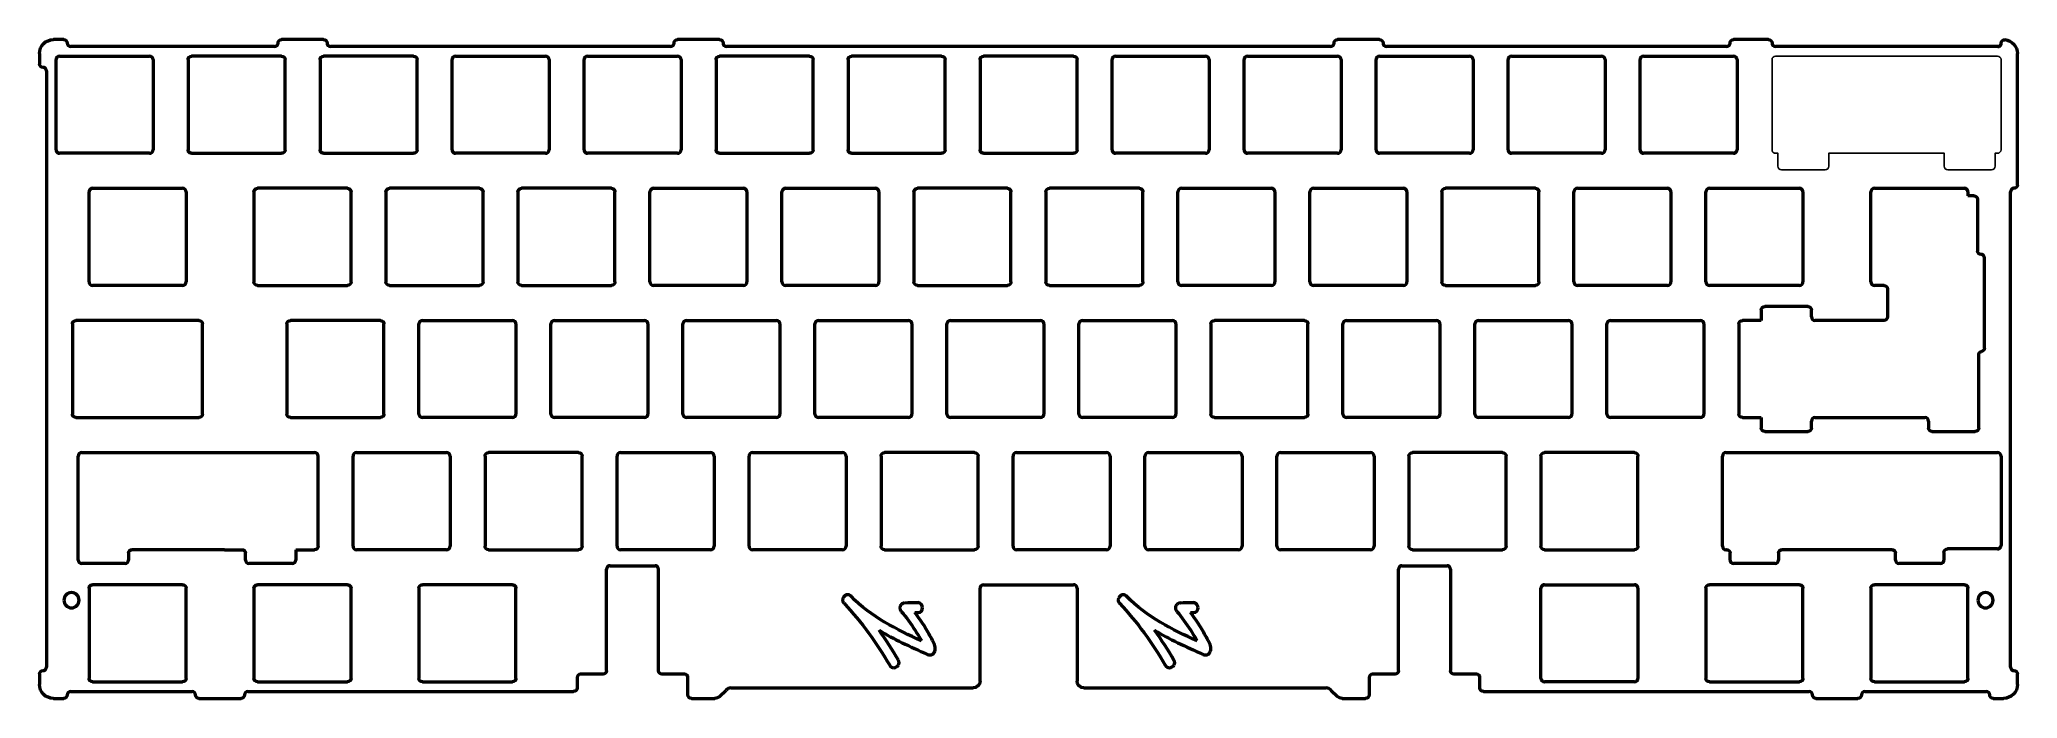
# Model space of a CAD drawing. Header units: millimetres. Extents: x 335 to 620, y 129 to 224.
import ezdxf

# ---------------------------------------------------------------- set-up
doc = ezdxf.new("R2010")
doc.units = ezdxf.units.MM
doc.header["$LTSCALE"] = 0.75
doc.layers.add('Visible', color=7, linetype='Continuous', lineweight=50)
doc.layers.add('默认', color=7, linetype='Continuous', true_color=0x000000)

msp = doc.modelspace()

# ---------------------------------------------------------------- linework, layer by layer
at = {"layer": 'Visible', "extrusion": (0, 0, -1)}
for p, q in [((338.47, 224.06), (336.97, 224.06)), ((368.89, 223.06), (339.47, 223.06)), ((375.96, 224.06), (369.89, 224.06)), ((426.04, 223.06), (376.96, 223.06)), ((433.11, 224.06), (427.04, 224.06)), ((521.29, 223.06), (434.11, 223.06)), ((528.36, 224.06), (522.29, 224.06)), ((578.44, 223.06), (529.36, 223.06)), ((584.5, 224.06), (579.44, 224.06)), ((617.59, 223.05), (585.5, 223.06)), ((334.97, 222.06), (334.97, 220.56)), ((337.35, 208.17), (337.35, 221.17)), ((337.85, 221.67), (350.85, 221.67)), ((351.35, 221.17), (351.35, 208.17)), ((356.4, 221.17), (356.4, 208.17)), ((369.9, 221.67), (356.9, 221.67)), ((370.4, 208.17), (370.4, 221.17)), ((375.45, 221.17), (375.45, 208.17)), ((388.95, 221.67), (375.95, 221.67)), ((389.45, 208.17), (389.45, 221.17)), ((394.5, 208.17), (394.5, 221.17)), ((395, 221.67), (408, 221.67)), ((408.5, 221.17), (408.5, 208.17)), ((413.55, 208.17), (413.55, 221.17)), ((414.05, 221.67), (427.05, 221.67)), ((427.55, 221.17), (427.55, 208.17)), ((432.6, 221.17), (432.6, 208.17)), ((446.1, 221.67), (433.1, 221.67)), ((446.6, 208.17), (446.6, 221.17)), ((451.65, 221.17), (451.65, 208.17)), ((465.15, 221.67), (452.15, 221.67)), ((465.65, 208.17), (465.65, 221.17)), ((470.7, 221.17), (470.7, 208.17)), ((484.2, 221.67), (471.2, 221.67)), ((484.7, 208.17), (484.7, 221.17)), ((489.75, 208.17), (489.75, 221.17)), ((490.25, 221.67), (503.25, 221.67)), ((503.75, 221.17), (503.75, 208.17)), ((508.8, 208.17), (508.8, 221.17)), ((509.3, 221.67), (522.3, 221.67)), ((522.8, 221.17), (522.8, 208.17)), ((527.85, 208.17), (527.85, 221.17)), ((528.35, 221.67), (541.35, 221.67)), ((541.85, 221.17), (541.85, 208.17)), ((546.9, 208.17), (546.9, 221.17)), ((547.4, 221.67), (560.4, 221.67)), ((560.9, 221.17), (560.9, 208.17)), ((565.95, 208.17), (565.95, 221.17)), ((566.45, 221.67), (579.45, 221.67)), ((579.95, 221.17), (579.95, 208.17)), ((620.42, 203.12), (620.42, 222.06)), ((335.97, 219.56), (335.97, 133.58)), ((350.85, 207.67), (337.85, 207.67)), ((356.9, 207.67), (369.9, 207.67)), ((375.95, 207.67), (388.95, 207.67)), ((408, 207.67), (395, 207.67)), ((427.05, 207.67), (414.05, 207.67)), ((433.1, 207.67), (446.1, 207.67)), ((452.15, 207.67), (465.15, 207.67)), ((471.2, 207.67), (484.2, 207.67)), ((503.25, 207.67), (490.25, 207.67)), ((522.3, 207.67), (509.3, 207.67)), ((541.35, 207.67), (528.35, 207.67)), ((560.4, 207.67), (547.4, 207.67)), ((579.45, 207.67), (566.45, 207.67)), ((342.11, 189.12), (342.11, 202.12)), ((342.61, 202.62), (355.61, 202.62)), ((356.11, 202.12), (356.11, 189.12)), ((365.92, 202.12), (365.92, 189.12)), ((379.42, 202.62), (366.42, 202.62)), ((379.92, 189.12), (379.92, 202.12)), ((384.97, 202.12), (384.97, 189.12)), ((398.47, 202.62), (385.47, 202.62)), ((398.97, 189.12), (398.97, 202.12)), ((404.02, 202.12), (404.02, 189.12)), ((417.52, 202.62), (404.52, 202.62)), ((418.02, 189.12), (418.02, 202.12)), ((423.07, 189.12), (423.07, 202.12)), ((423.57, 202.62), (436.57, 202.62)), ((437.07, 202.12), (437.07, 192.14)), ((442.12, 192.14), (442.12, 202.12)), ((442.62, 202.62), (455.62, 202.62)), ((456.12, 202.12), (456.12, 189.12)), ((461.17, 202.12), (461.17, 189.12)), ((474.67, 202.62), (461.67, 202.62)), ((475.17, 189.12), (475.17, 202.12)), ((480.22, 202.12), (480.22, 189.12)), ((493.72, 202.62), (480.72, 202.62)), ((494.22, 189.12), (494.22, 202.12)), ((499.27, 189.12), (499.27, 202.12)), ((499.77, 202.62), (512.77, 202.62)), ((513.27, 202.12), (513.27, 192.14)), ((518.32, 192.14), (518.32, 202.12)), ((518.82, 202.62), (531.82, 202.62)), ((532.32, 202.12), (532.32, 189.12)), ((537.37, 202.12), (537.37, 189.12)), ((550.87, 202.62), (537.87, 202.62)), ((551.37, 189.12), (551.37, 202.12)), ((556.42, 189.12), (556.42, 202.12)), ((556.92, 202.62), (569.92, 202.62)), ((570.42, 202.12), (570.42, 189.12)), ((575.47, 189.12), (575.47, 202.12)), ((575.97, 202.62), (588.97, 202.62)), ((589.47, 202.12), (589.47, 189.12)), ((599.28, 189.12), (599.28, 202.12)), ((599.78, 202.62), (612.78, 202.62)), ((613.28, 202.12), (613.28, 201.53)), ((614.17, 201.53), (613.28, 201.53)), ((614.67, 201.03), (614.67, 193.6)), ((619.42, 133.58), (619.42, 202.12)), ((437.07, 192.14), (437.07, 189.12)), ((442.12, 189.12), (442.12, 192.14)), ((513.27, 192.14), (513.27, 189.12)), ((518.32, 189.12), (518.32, 192.14)), ((615.67, 179.6), (615.67, 192.6)), ((355.61, 188.62), (342.61, 188.62)), ((366.42, 188.62), (379.42, 188.62)), ((385.47, 188.62), (398.47, 188.62)), ((404.52, 188.62), (417.52, 188.62)), ((436.57, 188.62), (423.57, 188.62)), ((455.62, 188.62), (442.62, 188.62)), ((461.67, 188.62), (474.67, 188.62)), ((480.72, 188.62), (493.72, 188.62)), ((512.77, 188.62), (499.77, 188.62)), ((531.82, 188.62), (518.82, 188.62)), ((537.87, 188.62), (550.87, 188.62)), ((569.92, 188.62), (556.92, 188.62)), ((588.97, 188.62), (575.97, 188.62)), ((601.17, 188.62), (599.78, 188.62)), ((590.2, 185.57), (583.95, 185.57)), ((601.67, 188.12), (601.67, 184.07)), ((339.71, 183.07), (339.71, 170.07)), ((357.99, 183.57), (340.21, 183.57)), ((358.49, 170.07), (358.49, 183.07)), ((370.68, 183.07), (370.68, 170.07)), ((384.18, 183.57), (371.18, 183.57)), ((384.68, 170.07), (384.68, 183.07)), ((389.73, 170.07), (389.73, 183.07)), ((390.23, 183.57), (403.23, 183.57)), ((403.73, 183.07), (403.73, 170.07)), ((408.78, 170.07), (408.78, 183.07)), ((409.28, 183.57), (422.28, 183.57)), ((422.78, 183.07), (422.78, 170.07)), ((427.83, 170.07), (427.83, 183.07)), ((428.33, 183.57), (441.33, 183.57)), ((441.83, 183.07), (441.83, 170.07)), ((446.88, 170.07), (446.88, 183.07)), ((447.38, 183.57), (460.38, 183.57)), ((460.88, 183.07), (460.88, 170.07)), ((465.93, 170.07), (465.93, 183.07)), ((466.43, 183.57), (479.43, 183.57)), ((479.93, 183.07), (479.93, 170.07)), ((484.98, 170.07), (484.98, 183.07)), ((485.48, 183.57), (498.48, 183.57)), ((498.98, 183.07), (498.98, 170.07)), ((504.03, 183.07), (504.03, 170.07)), ((517.53, 183.57), (504.53, 183.57)), ((518.03, 170.07), (518.03, 183.07)), ((523.08, 170.07), (523.08, 183.07)), ((523.58, 183.57), (536.58, 183.57)), ((537.08, 183.07), (537.08, 170.07)), ((542.13, 170.07), (542.13, 183.07)), ((542.63, 183.57), (555.63, 183.57)), ((556.13, 183.07), (556.13, 170.07)), ((561.18, 170.07), (561.18, 183.07)), ((561.68, 183.57), (574.68, 183.57)), ((575.18, 183.07), (575.18, 170.07)), ((580.23, 183.07), (580.23, 170.07)), ((583.45, 183.57), (580.73, 183.57)), ((583.45, 185.07), (583.45, 183.57)), ((590.7, 184.07), (590.7, 185.07)), ((601.17, 183.57), (591.2, 183.57)), ((614.83, 168.07), (614.83, 178.61)), ((340.21, 169.57), (357.99, 169.57)), ((371.18, 169.57), (384.18, 169.57)), ((403.23, 169.57), (390.23, 169.57)), ((422.28, 169.57), (409.28, 169.57)), ((441.33, 169.57), (428.33, 169.57)), ((460.38, 169.57), (447.38, 169.57)), ((479.43, 169.57), (466.43, 169.57)), ((498.48, 169.57), (485.48, 169.57)), ((504.53, 169.57), (517.53, 169.57)), ((536.58, 169.57), (523.58, 169.57)), ((555.63, 169.57), (542.63, 169.57)), ((574.68, 169.57), (561.68, 169.57)), ((580.73, 169.57), (583.45, 169.57)), ((583.45, 169.57), (583.45, 168.07)), ((590.7, 168.07), (590.7, 169.07)), ((591.19, 169.57), (593.73, 169.57)), ((593.74, 169.57), (607.08, 169.57)), ((607.58, 169.07), (607.58, 168.07)), ((583.95, 167.57), (590.2, 167.57)), ((608.08, 167.57), (614.33, 167.57)), ((340.56, 149.02), (340.56, 164.02)), ((341.06, 164.52), (374.66, 164.52)), ((375.16, 153.91), (375.16, 164.02)), ((380.21, 153.91), (380.21, 164.02)), ((380.71, 164.52), (393.71, 164.52)), ((394.21, 164.02), (394.21, 151.02)), ((399.26, 164.02), (399.26, 151.02)), ((412.76, 164.52), (399.76, 164.52)), ((413.26, 151.02), (413.26, 164.02)), ((418.31, 151.02), (418.31, 164.02)), ((418.81, 164.52), (431.81, 164.52)), ((432.31, 164.02), (432.31, 154.61)), ((437.36, 154.61), (437.36, 164.02)), ((437.86, 164.52), (450.86, 164.52)), ((451.36, 164.02), (451.36, 151.02)), ((456.41, 164.02), (456.41, 151.02)), ((469.91, 164.52), (456.91, 164.52)), ((470.41, 151.02), (470.41, 164.02)), ((475.46, 151.02), (475.46, 164.02)), ((475.96, 164.52), (488.96, 164.52)), ((489.46, 164.02), (489.46, 151.02)), ((494.51, 151.02), (494.51, 164.02)), ((495.01, 164.52), (508.01, 164.52)), ((508.51, 164.02), (508.51, 154.61)), ((513.56, 154.61), (513.56, 164.02)), ((514.06, 164.52), (527.06, 164.52)), ((527.56, 164.02), (527.56, 151.02)), ((532.61, 164.02), (532.61, 151.02)), ((546.11, 164.52), (533.11, 164.52)), ((546.61, 151.02), (546.61, 164.02)), ((551.66, 164.02), (551.66, 151.02)), ((565.16, 164.52), (552.16, 164.52)), ((565.66, 151.02), (565.66, 164.02)), ((577.85, 151.02), (577.85, 164.02)), ((578.35, 164.52), (617.55, 164.52)), ((618.05, 164.02), (618.05, 151.12)), ((432.31, 154.61), (432.31, 151.02)), ((437.36, 151.02), (437.36, 154.61)), ((508.51, 154.61), (508.51, 151.02)), ((513.56, 151.02), (513.56, 154.61)), ((375.16, 151.02), (375.16, 153.91)), ((380.21, 151.02), (380.21, 153.91)), ((347.31, 148.52), (341.06, 148.52)), ((347.81, 150.02), (347.81, 149.02)), ((361.65, 150.52), (348.31, 150.52)), ((361.66, 150.52), (364.2, 150.52)), ((364.69, 149.02), (364.69, 150.02)), ((371.44, 148.52), (365.19, 148.52)), ((371.94, 150.52), (371.94, 149.02)), ((371.94, 150.52), (374.66, 150.52)), ((393.71, 150.52), (380.71, 150.52)), ((399.76, 150.52), (412.76, 150.52)), ((431.81, 150.52), (418.81, 150.52)), ((450.86, 150.52), (437.86, 150.52)), ((456.91, 150.52), (469.91, 150.52)), ((488.96, 150.52), (475.96, 150.52)), ((508.01, 150.52), (495.01, 150.52)), ((527.06, 150.52), (514.06, 150.52)), ((533.11, 150.52), (546.11, 150.52)), ((552.16, 150.52), (565.16, 150.52)), ((578.44, 150.52), (578.35, 150.52)), ((578.94, 149.02), (578.94, 150.02)), ((585.44, 148.52), (579.44, 148.52)), ((585.94, 150.02), (585.94, 149.02)), ((602.32, 150.52), (586.44, 150.52)), ((602.82, 149.02), (602.82, 150.02)), ((609.32, 148.52), (603.32, 148.52)), ((609.82, 150.12), (609.82, 149.02)), ((617.55, 150.62), (610.32, 150.62)), ((416.8, 133.08), (416.8, 147.71)), ((417.3, 148.21), (423.8, 148.21)), ((424.3, 133.08), (424.3, 147.71)), ((531.1, 133.08), (531.1, 147.71)), ((531.6, 148.21), (538.1, 148.21)), ((538.6, 147.71), (538.6, 133.08)), ((342.11, 144.97), (342.11, 131.97)), ((355.61, 145.47), (342.61, 145.47)), ((356.11, 131.97), (356.11, 144.97)), ((365.92, 144.97), (365.92, 131.97)), ((379.42, 145.47), (366.42, 145.47)), ((379.92, 131.97), (379.92, 144.97)), ((389.73, 144.97), (389.73, 131.97)), ((403.23, 145.47), (390.23, 145.47)), ((403.73, 131.97), (403.73, 144.97)), ((470.7, 131.58), (470.7, 144.97)), ((471.19, 145.47), (484.2, 145.47)), ((484.7, 144.97), (484.7, 131.58)), ((551.66, 131.97), (551.66, 144.97)), ((552.16, 145.47), (565.16, 145.47)), ((565.66, 144.97), (565.66, 131.97)), ((575.47, 144.97), (575.47, 131.97)), ((588.97, 145.47), (575.97, 145.47)), ((589.47, 131.97), (589.47, 144.97)), ((599.28, 144.97), (599.28, 131.97)), ((612.78, 145.47), (599.78, 145.47)), ((613.28, 131.97), (613.28, 144.97)), ((461.71, 141.46), (461.76, 141.45)), ((501.48, 141.46), (501.53, 141.45)), ((334.97, 132.58), (334.97, 131.08)), ((342.61, 131.47), (355.61, 131.47)), ((366.42, 131.47), (379.42, 131.47)), ((390.23, 131.47), (403.23, 131.47)), ((412.55, 132.08), (412.55, 130.58)), ((416.3, 132.58), (413.05, 132.58)), ((428.05, 132.58), (424.8, 132.58)), ((428.55, 129.58), (428.55, 132.08)), ((526.85, 132.08), (526.85, 129.58)), ((530.6, 132.58), (527.35, 132.58)), ((542.35, 132.58), (539.1, 132.58)), ((542.85, 130.58), (542.85, 132.08)), ((552.14, 131.47), (552.16, 131.47)), ((565.16, 131.47), (552.16, 131.47)), ((552.16, 131.47), (552.16, 131.47)), ((575.97, 131.47), (588.97, 131.47)), ((599.78, 131.47), (612.78, 131.47)), ((620.42, 131.08), (620.42, 132.58)), ((336.97, 129.08), (338.47, 129.08)), ((339.47, 130.08), (356.98, 130.08)), ((357.98, 129.08), (364.05, 129.08)), ((365.05, 130.08), (412.05, 130.08)), ((429.05, 129.08), (432.42, 129.08)), ((433.12, 129.37), (434.04, 130.29)), ((434.75, 130.58), (469.7, 130.58)), ((485.7, 130.58), (520.65, 130.58)), ((521.35, 130.29), (522.27, 129.37)), ((522.98, 129.08), (526.35, 129.08)), ((543.35, 130.08), (590.34, 130.08)), ((591.34, 129.08), (597.41, 129.08)), ((598.41, 130.08), (615.92, 130.08)), ((616.92, 129.08), (618.42, 129.08))]:
    msp.add_line(p, q, dxfattribs=at)
for centre in [(-339.58, 143.23), (-615.81, 143.23)]:
    msp.add_circle(centre, 1.1, dxfattribs=at)
for centre, radius, start, end in [((-336.97, 222.06), 2, 0, 90), ((-338.47, 223.56), 0.5, 90, 180), ((-369.89, 223.56), 0.5, 0, 90), ((-375.96, 223.56), 0.5, 90, 180), ((-427.04, 223.56), 0.5, 0, 90), ((-433.11, 223.56), 0.5, 90, 180), ((-522.29, 223.56), 0.5, 0, 90), ((-528.36, 223.56), 0.5, 90, 180), ((-579.44, 223.56), 0.5, 0, 90), ((-584.5, 223.56), 0.5, 90, 180), ((-618.59, 223.55), 0.5, 0, 90), ((-618.42, 222.06), 2, 94.7802, 180), ((-335.47, 220.56), 0.5, 270, 0), ((-356.9, 221.17), 0.5, 0, 90), ((-369.9, 221.17), 0.5, 90, 180), ((-375.95, 221.17), 0.5, 0, 90), ((-388.95, 221.17), 0.5, 90, 180), ((-433.1, 221.17), 0.5, 0, 90), ((-446.1, 221.17), 0.5, 90, 180), ((-452.15, 221.17), 0.5, 0, 90), ((-465.15, 221.17), 0.5, 90, 180), ((-471.2, 221.17), 0.5, 0, 90), ((-484.2, 221.17), 0.5, 90, 180), ((-356.9, 208.17), 0.5, 270, 0), ((-369.9, 208.17), 0.5, 180, 270), ((-375.95, 208.17), 0.5, 270, 0), ((-388.95, 208.17), 0.5, 180, 270), ((-433.1, 208.17), 0.5, 270, 0), ((-446.1, 208.17), 0.5, 180, 270), ((-452.15, 208.17), 0.5, 270, 0), ((-465.15, 208.17), 0.5, 180, 270), ((-471.2, 208.17), 0.5, 270, 0), ((-484.2, 208.17), 0.5, 180, 270), ((-619.92, 203.12), 0.5, 180, 270), ((-366.42, 202.12), 0.5, 0, 90), ((-379.42, 202.12), 0.5, 90, 180), ((-385.47, 202.12), 0.5, 0, 90), ((-398.47, 202.12), 0.5, 90, 180), ((-404.52, 202.12), 0.5, 0, 90), ((-417.52, 202.12), 0.5, 90, 180), ((-461.67, 202.12), 0.5, 0, 90), ((-474.67, 202.12), 0.5, 90, 180), ((-480.72, 202.12), 0.5, 0, 90), ((-493.72, 202.12), 0.5, 90, 180), ((-537.87, 202.12), 0.5, 0, 90), ((-550.87, 202.12), 0.5, 90, 180), ((-614.17, 201.03), 0.5, 90, 180), ((-615.17, 193.6), 0.5, 270, 0), ((-366.42, 189.12), 0.5, 270, 0), ((-379.42, 189.12), 0.5, 180, 270), ((-385.47, 189.12), 0.5, 270, 0), ((-398.47, 189.12), 0.5, 180, 270), ((-404.52, 189.12), 0.5, 270, 0), ((-417.52, 189.12), 0.5, 180, 270), ((-461.67, 189.12), 0.5, 270, 0), ((-474.67, 189.12), 0.5, 180, 270), ((-480.72, 189.12), 0.5, 270, 0), ((-493.72, 189.12), 0.5, 180, 270), ((-537.87, 189.12), 0.5, 270, 0), ((-550.87, 189.12), 0.5, 180, 270), ((-601.17, 188.12), 0.5, 90, 180), ((-583.95, 185.07), 0.5, 0, 90), ((-590.2, 185.07), 0.5, 90, 180), ((-340.21, 183.07), 0.5, 0, 90), ((-357.99, 183.07), 0.5, 90, 180), ((-371.18, 183.07), 0.5, 0, 90), ((-384.18, 183.07), 0.5, 90, 180), ((-504.53, 183.07), 0.5, 0, 90), ((-517.53, 183.07), 0.5, 90, 180), ((-580.73, 183.07), 0.5, 0, 90), ((-601.17, 184.07), 0.5, 180, 270), ((-615.33, 178.61), 0.5, 0, 80.6191), ((-615.17, 179.6), 0.5, 180, 260.6191), ((-340.21, 170.07), 0.5, 270, 0), ((-357.99, 170.07), 0.5, 180, 270), ((-371.18, 170.07), 0.5, 270, 0), ((-384.18, 170.07), 0.5, 180, 270), ((-504.53, 170.07), 0.5, 270, 0), ((-517.53, 170.07), 0.5, 180, 270), ((-580.73, 170.07), 0.5, 270, 0), ((-593.73, 170.07), 0.5, 269.0018, 270), ((-583.95, 168.07), 0.5, 270, 0), ((-590.2, 168.07), 0.5, 180, 270), ((-608.08, 168.07), 0.5, 270, 0), ((-614.33, 168.07), 0.5, 180, 270), ((-399.76, 164.02), 0.5, 0, 90), ((-412.76, 164.02), 0.5, 90, 180), ((-456.91, 164.02), 0.5, 0, 90), ((-469.91, 164.02), 0.5, 90, 180), ((-533.11, 164.02), 0.5, 0, 90), ((-546.11, 164.02), 0.5, 90, 180), ((-552.16, 164.02), 0.5, 0, 90), ((-565.16, 164.02), 0.5, 90, 180), ((-348.31, 150.02), 0.5, 0, 90), ((-361.66, 151.02), 0.5, 270, 270.9982), ((-364.19, 150.02), 0.5, 90.9982, 180), ((-374.66, 151.02), 0.5, 180, 270), ((-399.76, 151.02), 0.5, 270, 0), ((-412.76, 151.02), 0.5, 180, 270), ((-456.91, 151.02), 0.5, 270, 0), ((-469.91, 151.02), 0.5, 180, 270), ((-533.11, 151.02), 0.5, 270, 0), ((-546.11, 151.02), 0.5, 180, 270), ((-552.16, 151.02), 0.5, 270, 0), ((-565.16, 151.02), 0.5, 180, 270), ((-578.44, 150.02), 0.5, 90, 180), ((-586.44, 150.02), 0.5, 0, 90), ((-602.32, 150.02), 0.5, 90, 180), ((-610.32, 150.12), 0.5, 0, 90), ((-342.61, 144.97), 0.5, 0, 90), ((-355.61, 144.97), 0.5, 90, 180), ((-366.42, 144.97), 0.5, 0, 90), ((-379.42, 144.97), 0.5, 90, 180), ((-390.23, 144.97), 0.5, 0, 90), ((-403.23, 144.97), 0.5, 90, 180), ((-461.1, 131.22), 11.69, 83.8291, 93.024), ((-500.87, 131.22), 11.69, 83.8291, 93.024), ((-575.97, 144.97), 0.5, 0, 90), ((-588.97, 144.97), 0.5, 90, 180), ((-599.78, 144.97), 0.5, 0, 90), ((-612.78, 144.97), 0.5, 90, 180), ((-468.24, 141.3), 7.15, 326.6673, 329.1348), ((-508.01, 141.3), 7.15, 326.6673, 329.1348), ((-335.47, 132.58), 0.5, 0, 90), ((-342.61, 131.97), 0.5, 270, 0), ((-355.61, 131.97), 0.5, 180, 270), ((-366.42, 131.97), 0.5, 270, 0), ((-379.42, 131.97), 0.5, 180, 270), ((-390.23, 131.97), 0.5, 270, 0), ((-403.23, 131.97), 0.5, 180, 270), ((-416.3, 133.08), 0.5, 180, 270), ((-424.8, 133.08), 0.5, 270, 0), ((-469.7, 131.58), 1, 180, 270), ((-485.7, 131.58), 1, 270, 0), ((-530.6, 133.08), 0.5, 180, 270), ((-539.1, 133.08), 0.5, 270, 0), ((-575.97, 131.97), 0.5, 270, 0), ((-588.97, 131.97), 0.5, 180, 270), ((-599.78, 131.97), 0.5, 270, 0), ((-612.78, 131.97), 0.5, 180, 270), ((-619.92, 132.58), 0.5, 90, 180), ((-336.97, 131.08), 2, 270, 0), ((-338.47, 129.58), 0.5, 180, 270), ((-357.98, 129.58), 0.5, 270, 0), ((-364.05, 129.58), 0.5, 180, 270), ((-412.05, 130.58), 0.5, 180, 270), ((-429.05, 129.58), 0.5, 270, 0), ((-432.42, 130.08), 1, 225, 270), ((-522.98, 130.08), 1, 270, 315), ((-526.35, 129.58), 0.5, 180, 270), ((-543.35, 130.58), 0.5, 270, 0), ((-591.34, 129.58), 0.5, 270, 0), ((-597.41, 129.58), 0.5, 180, 270), ((-616.92, 129.58), 0.5, 270, 0), ((-618.42, 131.08), 2, 180, 270)]:
    msp.add_arc(centre, radius, start, end, dxfattribs=at)
at = {"layer": 'Visible'}
for centre, radius, start, end in [((339.47, 223.56), 0.5, 180, 270), ((368.89, 223.56), 0.5, 270, 0), ((376.96, 223.56), 0.5, 180, 270), ((426.04, 223.56), 0.5, 270, 0), ((434.11, 223.56), 0.5, 180, 270), ((521.29, 223.56), 0.5, 270, 0), ((529.36, 223.56), 0.5, 180, 270), ((578.44, 223.56), 0.5, 270, 0), ((585.5, 223.56), 0.5, 180, 270), ((617.59, 223.55), 0.5, 270, 0), ((335.47, 219.56), 0.5, 0, 90), ((337.85, 221.17), 0.5, 90, 180), ((350.85, 221.17), 0.5, 0, 90), ((395, 221.17), 0.5, 90, 180), ((408, 221.17), 0.5, 0, 90), ((414.05, 221.17), 0.5, 90, 180), ((427.05, 221.17), 0.5, 0, 90), ((490.25, 221.17), 0.5, 90, 180), ((503.25, 221.17), 0.5, 0, 90), ((509.3, 221.17), 0.5, 90, 180), ((522.3, 221.17), 0.5, 0, 90), ((528.35, 221.17), 0.5, 90, 180), ((541.35, 221.17), 0.5, 0, 90), ((547.4, 221.17), 0.5, 90, 180), ((560.4, 221.17), 0.5, 0, 90), ((566.45, 221.17), 0.5, 90, 180), ((579.45, 221.17), 0.5, 0, 90), ((337.85, 208.17), 0.5, 180, 270), ((350.85, 208.17), 0.5, 270, 0), ((395, 208.17), 0.5, 180, 270), ((408, 208.17), 0.5, 270, 0), ((414.05, 208.17), 0.5, 180, 270), ((427.05, 208.17), 0.5, 270, 0), ((490.25, 208.17), 0.5, 180, 270), ((503.25, 208.17), 0.5, 270, 0), ((509.3, 208.17), 0.5, 180, 270), ((522.3, 208.17), 0.5, 270, 0), ((528.35, 208.17), 0.5, 180, 270), ((541.35, 208.17), 0.5, 270, 0), ((547.4, 208.17), 0.5, 180, 270), ((560.4, 208.17), 0.5, 270, 0), ((566.45, 208.17), 0.5, 180, 270), ((579.45, 208.17), 0.5, 270, 0), ((342.61, 202.12), 0.5, 90, 180), ((355.61, 202.12), 0.5, 0, 90), ((423.57, 202.12), 0.5, 90, 180), ((436.57, 202.12), 0.5, 0, 90), ((442.62, 202.12), 0.5, 90, 180), ((455.62, 202.12), 0.5, 0, 90), ((499.77, 202.12), 0.5, 90, 180), ((512.77, 202.12), 0.5, 0, 90), ((518.82, 202.12), 0.5, 90, 180), ((531.82, 202.12), 0.5, 0, 90), ((556.92, 202.12), 0.5, 90, 180), ((569.92, 202.12), 0.5, 0, 90), ((575.97, 202.12), 0.5, 90, 180), ((588.97, 202.12), 0.5, 0, 90), ((599.78, 202.12), 0.5, 90, 180), ((612.78, 202.12), 0.5, 0, 90), ((619.92, 202.12), 0.5, 90, 180), ((615.17, 192.6), 0.5, 0, 90), ((342.61, 189.12), 0.5, 180, 270), ((355.61, 189.12), 0.5, 270, 0), ((423.57, 189.12), 0.5, 180, 270), ((436.57, 189.12), 0.5, 270, 0), ((442.62, 189.12), 0.5, 180, 270), ((455.62, 189.12), 0.5, 270, 0), ((499.77, 189.12), 0.5, 180, 270), ((512.77, 189.12), 0.5, 270, 0), ((518.82, 189.12), 0.5, 180, 270), ((531.82, 189.12), 0.5, 270, 0), ((556.92, 189.12), 0.5, 180, 270), ((569.92, 189.12), 0.5, 270, 0), ((575.97, 189.12), 0.5, 180, 270), ((588.97, 189.12), 0.5, 270, 0), ((599.78, 189.12), 0.5, 180, 270), ((390.23, 183.07), 0.5, 90, 180), ((403.23, 183.07), 0.5, 0, 90), ((409.28, 183.07), 0.5, 90, 180), ((422.28, 183.07), 0.5, 0, 90), ((428.33, 183.07), 0.5, 90, 180), ((441.33, 183.07), 0.5, 0, 90), ((447.38, 183.07), 0.5, 90, 180), ((460.38, 183.07), 0.5, 0, 90), ((466.43, 183.07), 0.5, 90, 180), ((479.43, 183.07), 0.5, 0, 90), ((485.48, 183.07), 0.5, 90, 180), ((498.48, 183.07), 0.5, 0, 90), ((523.58, 183.07), 0.5, 90, 180), ((536.58, 183.07), 0.5, 0, 90), ((542.63, 183.07), 0.5, 90, 180), ((555.63, 183.07), 0.5, 0, 90), ((561.68, 183.07), 0.5, 90, 180), ((574.68, 183.07), 0.5, 0, 90), ((591.2, 184.07), 0.5, 180, 270), ((390.23, 170.07), 0.5, 180, 270), ((403.23, 170.07), 0.5, 270, 0), ((409.28, 170.07), 0.5, 180, 270), ((422.28, 170.07), 0.5, 270, 0), ((428.33, 170.07), 0.5, 180, 270), ((441.33, 170.07), 0.5, 270, 0), ((447.38, 170.07), 0.5, 180, 270), ((460.38, 170.07), 0.5, 270, 0), ((466.43, 170.07), 0.5, 180, 270), ((479.43, 170.07), 0.5, 270, 0), ((485.48, 170.07), 0.5, 180, 270), ((498.48, 170.07), 0.5, 270, 0), ((523.58, 170.07), 0.5, 180, 270), ((536.58, 170.07), 0.5, 270, 0), ((542.63, 170.07), 0.5, 180, 270), ((555.63, 170.07), 0.5, 270, 0), ((561.68, 170.07), 0.5, 180, 270), ((574.68, 170.07), 0.5, 270, 0), ((591.2, 169.07), 0.5, 90.9982, 180), ((607.08, 169.07), 0.5, 0, 90), ((341.06, 164.02), 0.5, 90, 180), ((374.66, 164.02), 0.5, 0, 90), ((380.71, 164.02), 0.5, 90, 180), ((393.71, 164.02), 0.5, 0, 90), ((418.81, 164.02), 0.5, 90, 180), ((431.81, 164.02), 0.5, 0, 90), ((437.86, 164.02), 0.5, 90, 180), ((450.86, 164.02), 0.5, 0, 90), ((475.96, 164.02), 0.5, 90, 180), ((488.96, 164.02), 0.5, 0, 90), ((495.01, 164.02), 0.5, 90, 180), ((508.01, 164.02), 0.5, 0, 90), ((514.06, 164.02), 0.5, 90, 180), ((527.06, 164.02), 0.5, 0, 90), ((578.35, 164.02), 0.5, 90, 180), ((617.55, 164.02), 0.5, 0, 90), ((341.06, 149.02), 0.5, 180, 270), ((347.31, 149.02), 0.5, 270, 0), ((365.19, 149.02), 0.5, 180, 270), ((371.44, 149.02), 0.5, 270, 0), ((380.71, 151.02), 0.5, 180, 270), ((393.71, 151.02), 0.5, 270, 0), ((418.81, 151.02), 0.5, 180, 270), ((431.81, 151.02), 0.5, 270, 0), ((437.86, 151.02), 0.5, 180, 270), ((450.86, 151.02), 0.5, 270, 0), ((475.96, 151.02), 0.5, 180, 270), ((488.96, 151.02), 0.5, 270, 0), ((495.01, 151.02), 0.5, 180, 270), ((508.01, 151.02), 0.5, 270, 0), ((514.06, 151.02), 0.5, 180, 270), ((527.06, 151.02), 0.5, 270, 0), ((578.35, 151.02), 0.5, 180, 270), ((579.44, 149.02), 0.5, 180, 270), ((585.44, 149.02), 0.5, 270, 0), ((603.32, 149.02), 0.5, 180, 270), ((609.32, 149.02), 0.5, 270, 0), ((617.55, 151.12), 0.5, 270, 0), ((417.3, 147.71), 0.5, 90, 180), ((423.8, 147.71), 0.5, 0, 90), ((531.6, 147.71), 0.5, 90, 180), ((538.1, 147.71), 0.5, 0, 90), ((471.2, 144.97), 0.5, 90.9741, 180), ((484.2, 144.97), 0.5, 0, 90), ((552.16, 144.97), 0.5, 90, 180), ((565.16, 144.97), 0.5, 0, 90), ((335.47, 133.58), 0.5, 270, 0), ((413.05, 132.08), 0.5, 90, 180), ((428.05, 132.08), 0.5, 0, 90), ((527.35, 132.08), 0.5, 90, 180), ((542.35, 132.08), 0.5, 0, 90), ((552.16, 131.97), 0.5, 180, 270), ((552.16, 131.97), 0.5, 267.6427, 270), ((565.16, 131.97), 0.5, 270, 0), ((619.92, 133.58), 0.5, 180, 270), ((339.47, 129.58), 0.5, 90, 180), ((356.98, 129.58), 0.5, 0, 90), ((365.05, 129.58), 0.5, 90, 180), ((434.75, 129.58), 1, 90, 135), ((520.65, 129.58), 1, 45, 90), ((590.34, 129.58), 0.5, 0, 90), ((598.41, 129.58), 0.5, 90, 180), ((615.92, 129.58), 0.5, 0, 90)]:
    msp.add_arc(centre, radius, start, end, dxfattribs=at)
at = {"layer": 'Visible', "extrusion": (0, 0, -1)}
for centre, major_axis, ratio, start_param, end_param in [((427.11, 117.27), (-22.52, 34.26), 0.847201, 1.370429, 1.642438), ((466.88, 117.27), (-22.52, 34.26), 0.847201, 1.370429, 1.642438), ((455.12, 138.3), (-7.88, 9.26), 0.441144, 1.587618, 1.861998), ((494.89, 138.3), (-7.88, 9.26), 0.441144, 1.587618, 1.861998), ((460.58, 137.77), (-3.03, 4.93), 0.21533, 1.459007, 1.728593), ((500.35, 137.77), (-3.03, 4.93), 0.21533, 1.459007, 1.728593)]:
    msp.add_ellipse(centre, major_axis=major_axis, ratio=ratio, start_param=start_param, end_param=end_param, dxfattribs=at)
at = {"layer": 'Visible'}
for centre, major_axis, ratio, start_param, end_param in [((457.67, 140.4), (-6.72, 7.96), 0.335431, 4.302704, 4.566613), ((497.44, 140.4), (-6.72, 7.96), 0.335431, 4.302704, 4.566613), ((450.81, 133.28), (-10.85, 16.18), 0.388915, 4.534808, 4.799775), ((461.49, 137.14), (-3.8, 6.79), 0.284509, 4.593422, 4.872063), ((490.58, 133.28), (-10.85, 16.18), 0.388915, 4.534808, 4.799775), ((501.26, 137.14), (-3.8, 6.79), 0.284509, 4.593422, 4.872063), ((457.55, 134.31), (-1.47, 0.17), 0.651582, 2.864056, 3.587545), ((463.04, 138.18), (-0.6, 2.82), 0.503483, 2.791588, 3.034391), ((497.32, 134.31), (-1.47, 0.17), 0.651582, 2.864056, 3.587545), ((502.81, 138.18), (-0.6, 2.82), 0.503483, 2.791588, 3.034391), ((458.59, 134.92), (0.59, 1.37), 0.642027, 2.695397, 3.413159), ((498.36, 134.92), (0.59, 1.37), 0.642027, 2.695397, 3.413159)]:
    msp.add_ellipse(centre, major_axis=major_axis, ratio=ratio, start_param=start_param, end_param=end_param, dxfattribs=at)
for points, knots in [([(450.93, 143.55), (450.9, 143.49), (450.89, 143.42), (450.87, 143.28), (450.87, 143.22), (450.89, 143.09), (450.92, 143.02), (450.98, 142.9), (451.02, 142.84), (451.07, 142.79)], [-0.08288699, -0.08288699, -0.08288699, -0.08288699, -0.06191028, -0.06191028, -0.0418466, -0.0418466, -0.02156108, -0.02156108, 0, 0, 0, 0]), ([(452.09, 143.8), (452.06, 143.83), (452.03, 143.86), (452, 143.89), (451.88, 143.98), (451.73, 144.02), (451.61, 144.02), (451.6, 144.02), (451.6, 144.02), (451.59, 144.02), (451.49, 144.02), (451.4, 143.99), (451.31, 143.95), (451.15, 143.87), (451.01, 143.73), (450.93, 143.55)], [0, 0, 0, 0, 0.0173155, 0.0173155, 0.0173155, 0.0794366, 0.0794366, 0.0794366, 0.081767, 0.081767, 0.081767, 0.1165173, 0.1165173, 0.1165173, 0.171859, 0.171859, 0.171859, 0.171859]), ([(459.84, 142.84), (459.77, 142.83), (459.7, 142.82), (459.56, 142.77), (459.5, 142.74), (459.39, 142.66), (459.34, 142.61), (459.25, 142.5), (459.22, 142.44), (459.19, 142.38)], [-0.08419403, -0.08419403, -0.08419403, -0.08419403, -0.06201497, -0.06201497, -0.04100031, -0.04100031, -0.02055013, -0.02055013, 0, 0, 0, 0]), ([(490.7, 143.55), (490.67, 143.49), (490.66, 143.42), (490.64, 143.28), (490.64, 143.22), (490.67, 143.09), (490.69, 143.02), (490.75, 142.9), (490.79, 142.84), (490.84, 142.79)], [-0.08288699, -0.08288699, -0.08288699, -0.08288699, -0.06191028, -0.06191028, -0.0418466, -0.0418466, -0.02156108, -0.02156108, 0, 0, 0, 0]), ([(491.86, 143.8), (491.83, 143.83), (491.8, 143.86), (491.77, 143.89), (491.65, 143.98), (491.5, 144.02), (491.38, 144.02), (491.37, 144.02), (491.37, 144.02), (491.36, 144.02), (491.26, 144.02), (491.17, 143.99), (491.08, 143.95), (490.92, 143.87), (490.78, 143.73), (490.7, 143.55)], [0, 0, 0, 0, 0.0173155, 0.0173155, 0.0173155, 0.0794366, 0.0794366, 0.0794366, 0.081767, 0.081767, 0.081767, 0.1165173, 0.1165173, 0.1165173, 0.171859, 0.171859, 0.171859, 0.171859]), ([(499.61, 142.84), (499.54, 142.83), (499.47, 142.82), (499.33, 142.77), (499.27, 142.74), (499.16, 142.66), (499.11, 142.61), (499.02, 142.5), (498.99, 142.44), (498.96, 142.38)], [-0.08419403, -0.08419403, -0.08419403, -0.08419403, -0.06201497, -0.06201497, -0.04100031, -0.04100031, -0.02055013, -0.02055013, 0, 0, 0, 0]), ([(459.19, 142.38), (459.17, 142.32), (459.15, 142.25), (459.14, 142.12), (459.14, 142.05), (459.17, 141.92), (459.19, 141.86), (459.25, 141.73), (459.29, 141.67), (459.34, 141.62)], [-0.08190478, -0.08190478, -0.08190478, -0.08190478, -0.06192367, -0.06192367, -0.04204584, -0.04204584, -0.02158743, -0.02158743, 0, 0, 0, 0]), ([(498.96, 142.38), (498.94, 142.32), (498.92, 142.25), (498.91, 142.12), (498.91, 142.05), (498.94, 141.92), (498.96, 141.86), (499.02, 141.73), (499.06, 141.67), (499.11, 141.62)], [-0.08190478, -0.08190478, -0.08190478, -0.08190478, -0.06192367, -0.06192367, -0.04204584, -0.04204584, -0.02158743, -0.02158743, 0, 0, 0, 0]), ([(463.48, 135.34), (463.56, 135.34), (463.63, 135.35), (463.77, 135.4), (463.84, 135.43), (463.96, 135.52), (464.01, 135.58), (464.1, 135.7), (464.14, 135.78), (464.17, 135.86)], [-0.09183802, -0.09183802, -0.09183802, -0.09183802, -0.06919126, -0.06919126, -0.04729637, -0.04729637, -0.0246697, -0.0246697, 0, 0, 0, 0]), ([(503.25, 135.34), (503.33, 135.34), (503.4, 135.35), (503.54, 135.4), (503.61, 135.43), (503.73, 135.52), (503.78, 135.58), (503.87, 135.7), (503.91, 135.78), (503.94, 135.86)], [-0.09183802, -0.09183802, -0.09183802, -0.09183802, -0.06919126, -0.06919126, -0.04729637, -0.04729637, -0.0246697, -0.0246697, 0, 0, 0, 0])]:
    msp.add_open_spline(points, degree=3, knots=knots, dxfattribs=at)
for points in [[(462.27, 137.38), (458.71, 138.99), (455, 140.82), (452.09, 143.8)], [(462.41, 142.12), (462.42, 142.48), (462.18, 142.87), (461.72, 142.89)], [(502.04, 137.38), (498.48, 138.99), (494.77, 140.82), (491.86, 143.8)], [(502.18, 142.12), (502.19, 142.48), (501.95, 142.87), (501.49, 142.89)], [(461.29, 141.47), (461.43, 141.47), (461.57, 141.46), (461.71, 141.46)], [(461.76, 141.45), (462.19, 141.45), (462.4, 141.8), (462.41, 142.12)], [(501.06, 141.47), (501.2, 141.47), (501.34, 141.46), (501.48, 141.46)], [(501.53, 141.45), (501.96, 141.45), (502.17, 141.8), (502.18, 142.12)], [(456.13, 138.9), (458.29, 137.61), (460.57, 136.56), (463.12, 135.43)], [(464.17, 135.86), (464.38, 136.41), (464.12, 136.91), (463.86, 137.41)], [(495.9, 138.9), (498.06, 137.61), (500.34, 136.56), (502.89, 135.43)], [(503.94, 135.86), (504.15, 136.41), (503.89, 136.91), (503.63, 137.41)], [(458.25, 133.5), (458.52, 133.5), (458.79, 133.66), (458.93, 133.89)], [(498.02, 133.5), (498.29, 133.5), (498.56, 133.66), (498.7, 133.89)]]:
    msp.add_open_spline(points, degree=3, dxfattribs=at)
at = {"layer": '默认', "color": 7, "true_color": 0xffffff}
msp.add_lwpolyline([(585, 208.16), (585, 221.17, -0.414214), (585.5, 221.67), (617.55, 221.67, -0.414214), (618.05, 221.17), (618.05, 208.17, -0.414214), (617.55, 207.67), (617.2, 207.67), (617.2, 205.82, -0.414214), (616.67, 205.3), (610.37, 205.3, -0.414214), (609.85, 205.82), (609.85, 207.67), (593.2, 207.67), (593.2, 205.82, -0.414214), (592.67, 205.3), (586.37, 205.3, -0.414214), (585.85, 205.82), (585.85, 207.67), (585.49, 207.67), (585.47, 207.67), (585.46, 207.67), (585.45, 207.67), (585.44, 207.67), (585.43, 207.68), (585.42, 207.68), (585.41, 207.68), (585.39, 207.68), (585.38, 207.68), (585.37, 207.69), (585.36, 207.69), (585.35, 207.69), (585.34, 207.7), (585.32, 207.7), (585.31, 207.71), (585.3, 207.71), (585.29, 207.72), (585.28, 207.72), (585.27, 207.73), (585.26, 207.73), (585.24, 207.74), (585.23, 207.75), (585.22, 207.75), (585.21, 207.76), (585.2, 207.77), (585.19, 207.77), (585.18, 207.78), (585.17, 207.79), (585.16, 207.8), (585.15, 207.81), (585.14, 207.82), (585.13, 207.83), (585.13, 207.84), (585.12, 207.85), (585.11, 207.86), (585.1, 207.87), (585.09, 207.88), (585.09, 207.89), (585.08, 207.9), (585.07, 207.91), (585.06, 207.92), (585.06, 207.93), (585.05, 207.94), (585.05, 207.95), (585.04, 207.96), (585.04, 207.98), (585.03, 207.99), (585.03, 208), (585.02, 208.01), (585.02, 208.02), (585.02, 208.03), (585.01, 208.05), (585.01, 208.06), (585.01, 208.07), (585.01, 208.08), (585, 208.09), (585, 208.1), (585, 208.11), (585, 208.13), (585, 208.14), (585, 208.15)], format="xyb", close=True, dxfattribs=at)

doc.saveas('drawing.dxf')
